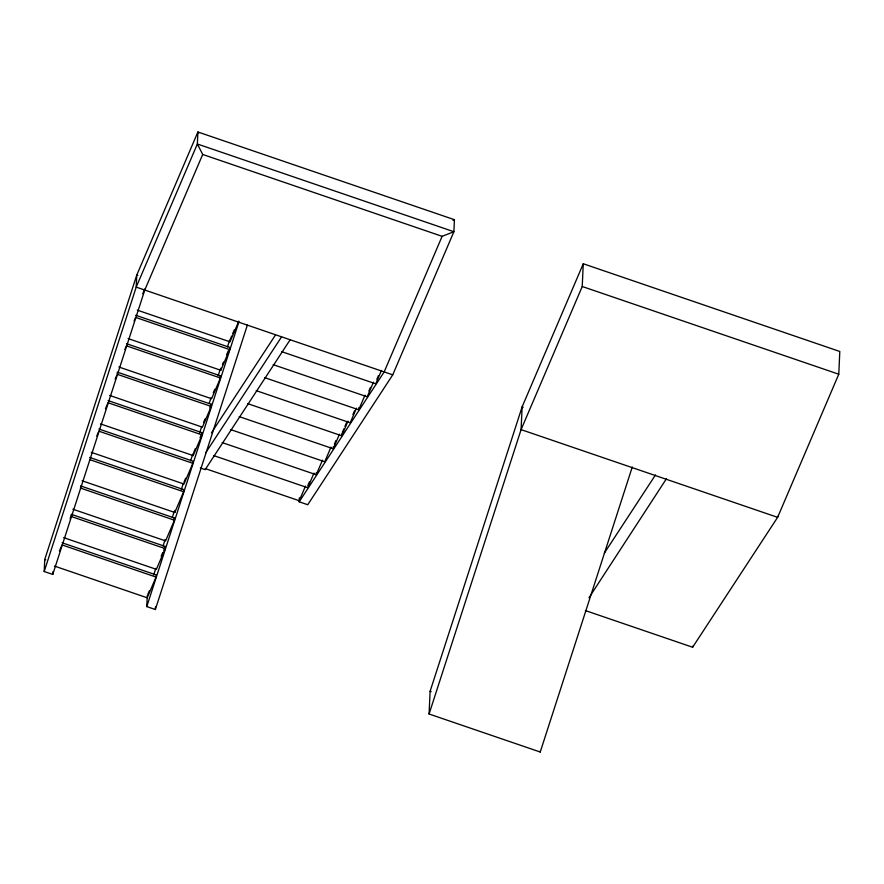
<?xml version="1.0" encoding="UTF-8"?>
<svg xmlns="http://www.w3.org/2000/svg" width="884" height="884" viewBox="0 0 884 884"><rect width="100%" height="100%" fill="white"/><g stroke="black" fill="none" stroke-linecap="round" stroke-linejoin="round"><path stroke-width="1.33" d="M198.568 133.285L197.894 131.981L197.353 143.993L202.701 154.457L144.777 290.04L52.764 574.434L44.2 571.506L44.741 559.495L136.755 275.101L197.894 131.981L454.431 219.696L453.89 231.718L392.739 374.838L307.754 504.731L299.19 501.803L299.367 497.803M52.764 574.434L52.885 571.76M70.168 518.919L71.317 514.333L165.341 546.489L165.242 548.632L156.391 569.351L63.67 537.649M117.318 372.142L117.218 374.286L211.243 406.441L202.403 427.16L109.671 395.446M247.365 325.124L155.352 609.518L146.788 606.59L147.285 595.639M54.465 566.08L147.197 597.794L156.048 577.075L156.137 574.931L62.112 542.776M155.352 609.518L155.473 606.844M72.875 509.206L165.595 540.909L174.446 520.201L174.546 518.046L80.51 485.902M82.068 480.763L174.8 512.477L174.888 510.322M174.8 512.477L183.64 491.758L183.739 489.614L89.715 457.459M91.273 452.332L183.994 484.034L192.845 463.315L192.944 461.172L98.909 429.016M100.478 423.889L193.198 455.591L193.298 453.448M193.198 455.591L202.049 434.884L202.149 432.729L108.113 400.585M211.243 406.441L211.342 404.297L118.622 372.584M118.876 367.004L211.596 398.717L220.447 377.998L220.547 375.855L126.511 343.699M128.081 338.572L220.801 370.274L220.901 368.131M220.801 370.274L229.652 349.567L229.752 347.412L135.716 315.268M222.204 442.597L316.229 474.752L316.328 472.608M239.199 416.618L333.235 448.774L333.334 446.63M247.697 403.634L341.732 435.779L341.832 433.635M264.703 377.656L358.727 409.8L358.827 407.657M632.27 467.028L540.234 752.019L429.083 714.007L430.11 691.266L522.124 406.872L583.263 263.752L839.8 351.478L838.772 374.219L777.622 517.339L692.625 647.243L585.352 610.557M540.234 752.019L540.29 750.947M429.083 714.007L521.085 429.624L582.236 286.504L583.263 263.752M666.492 478.664L588.998 597.739M692.625 647.243L692.68 646.171M777.666 516.267L777.622 517.339L521.085 429.624L522.124 406.872L523.195 407.237M44.2 571.506L136.213 287.112L197.353 143.993L453.89 231.718L442.111 236.326L202.701 154.457M153.694 574.909L155.816 568.357M163.032 546.08L165.142 539.527M172.358 517.25L174.049 512.002M181.264 489.725L183.375 483.172M190.59 460.896L192.712 454.343M199.486 433.37L201.607 426.817M209.243 403.226L210.933 397.988M218.149 375.711L220.271 369.158M227.475 346.871L229.597 340.318M146.788 606.59L238.802 322.196M142.733 293.842L144.821 288.969M134.059 321.069L135.617 317.411L229.652 349.567M124.854 349.5L126.423 345.843L220.447 377.998M115.141 379.159L116.699 375.501M105.417 408.817L108.014 402.728L202.049 434.884M96.732 436.044L98.301 432.387M59.405 551.019L62.013 544.92L156.048 577.075M230.094 339.688L231.663 336.031M232.702 333.599L234.26 329.942M238.846 321.124L229.995 341.832L137.274 310.129M222.459 364.473L223.497 362.042M226.624 354.727L228.183 351.07M213.254 392.916L214.823 389.258M219.508 378.297L220.547 375.855M203.541 422.574L205.099 418.917M209.784 407.955L211.342 404.297M193.817 452.232L195.375 448.575M200.06 437.613L202.149 432.729M184.093 481.891L185.651 478.233M173.496 520.488L174.546 518.046M161.175 556.235L162.733 552.588M163.783 550.146L165.341 546.489M147.816 594.424L149.374 590.766M305.477 486.112L299.234 500.731L205.21 468.575M307.831 485.603L309.389 481.946M313.986 473.117L307.731 487.747L213.707 455.591M316.229 474.752L322.483 460.133M330.981 447.138L324.737 461.768L230.702 429.613M334.373 444.188L335.931 440.53M333.235 448.774L339.478 434.154M342.351 432.42L343.909 428.762M344.948 426.331L346.517 422.674M341.732 435.779L347.976 421.16M352.926 414.552L354.495 410.905M356.473 408.176L350.23 422.795L256.205 390.64M358.727 409.8L364.981 395.181M368.893 391.015L370.451 387.358M373.479 382.197L367.225 396.817L273.2 364.661M376.871 379.247L378.429 375.589M381.457 370.418L375.733 383.822L281.698 351.666M442.111 236.326L384.175 371.91L299.19 501.803M211.431 432.862L275.366 335.158M205.618 452.928L281.587 336.826M290.151 339.754L205.154 469.658L200.337 468.001M604.313 553.152L655.464 474.973M452.962 220.282L454.431 219.696M582.236 286.504L838.772 374.219M137.827 275.465L136.755 275.101L136.213 287.112L392.739 374.838M98.82 431.16L192.845 463.315M89.615 459.603L183.64 491.758M80.411 488.045L174.446 520.201M71.217 516.488L165.242 548.632M44.741 559.495L45.813 559.859M430.11 691.266L431.182 691.631"/></g></svg>
